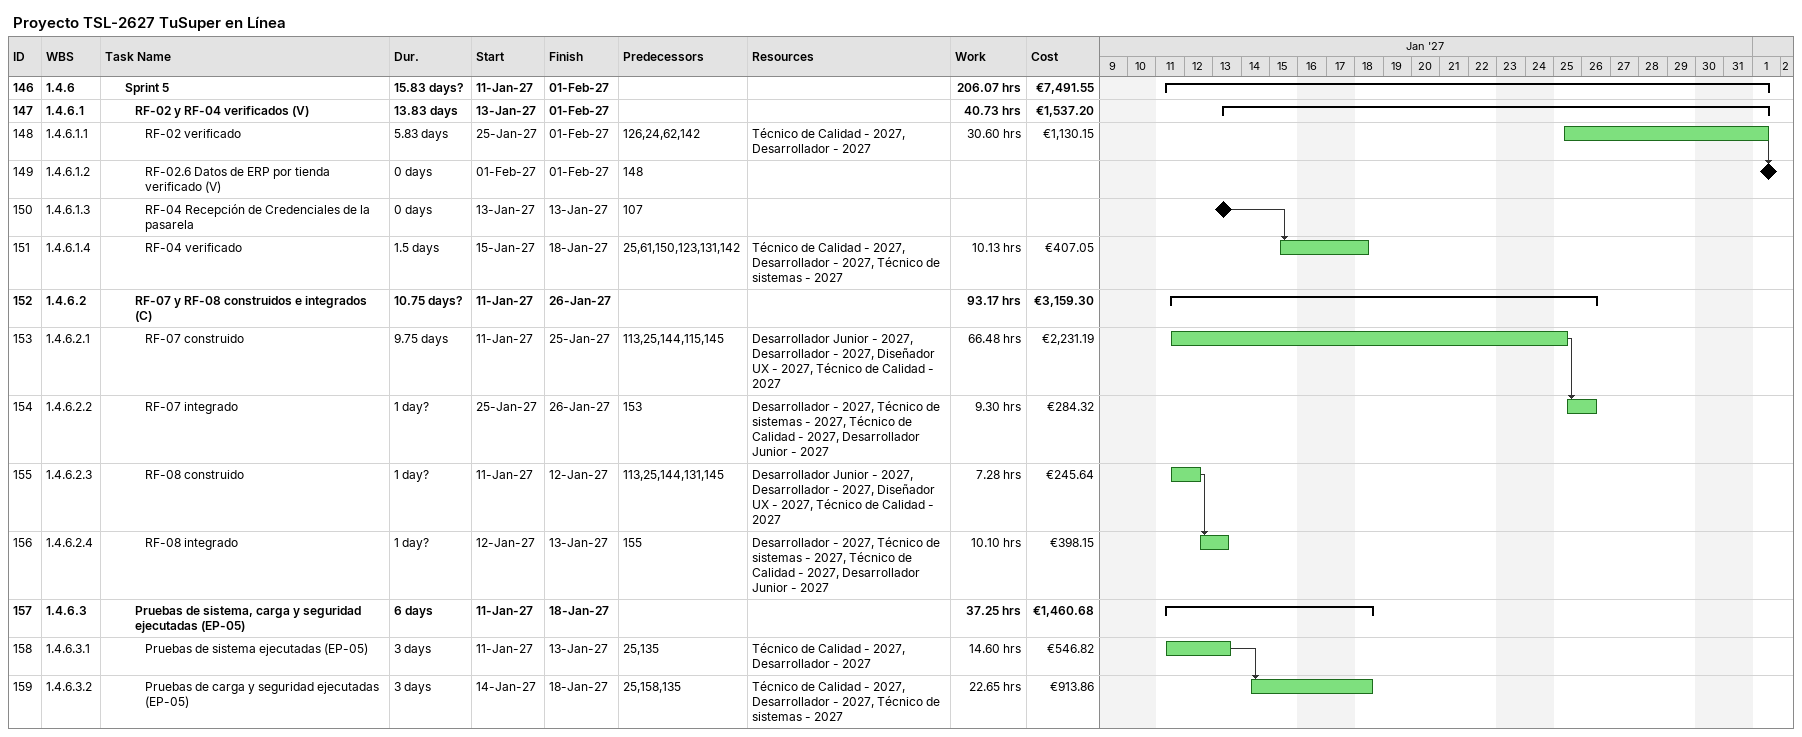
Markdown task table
Proyecto TSL-2627 TuSuper en Línea

| ID | WBS | Task | Duration | Start | Finish | Predecessors | Resources | Work (h) | Cost (€) |
|---|---|---|---|---|---|---|---|---|---|
| 146 | 1.4.6 | **Sprint 5** | 15.83d? | 2027-01-11 | 2027-02-01 |  |  | 206.07 | 7491.55 |
| 147 | 1.4.6.1 | **RF-02 y RF-04 verificados (V)** | 13.83d | 2027-01-13 | 2027-02-01 |  |  | 40.73 | 1537.20 |
| 148 | 1.4.6.1.1 | RF-02 verificado | 5.83d | 2027-01-25 | 2027-02-01 | 126, 24, 62, 142 | Técnico de Calidad - 2027, Desarrollador - 2027 | 30.60 | 1130.15 |
| 149 | 1.4.6.1.2 | RF-02.6 Datos de ERP por tienda verificado (V) | 0d | 2027-02-01 | 2027-02-01 | 148 |  |  |  |
| 150 | 1.4.6.1.3 | RF-04 Recepción de Credenciales de la pasarela | 0d | 2027-01-13 | 2027-01-13 | 107 |  |  |  |
| 151 | 1.4.6.1.4 | RF-04 verificado | 1.5d | 2027-01-15 | 2027-01-18 | 25, 61, 150, 123, 131, 142 | Técnico de Calidad - 2027, Desarrollador - 2027, Técnico de sistemas - 2027 | 10.13 | 407.05 |
| 152 | 1.4.6.2 | **RF-07 y RF-08 construidos e integrados (C)** | 10.75d? | 2027-01-11 | 2027-01-26 |  |  | 93.17 | 3159.30 |
| 153 | 1.4.6.2.1 | RF-07 construido | 9.75d | 2027-01-11 | 2027-01-25 | 113, 25, 144, 115, 145 | Desarrollador Junior - 2027, Desarrollador - 2027, Diseñador UX - 2027, Técnico de Calidad - 2027 | 66.48 | 2231.19 |
| 154 | 1.4.6.2.2 | RF-07 integrado | 1d? | 2027-01-25 | 2027-01-26 | 153 | Desarrollador - 2027, Técnico de sistemas - 2027, Técnico de Calidad - 2027, Desarrollador Junior - 2027 | 9.30 | 284.32 |
| 155 | 1.4.6.2.3 | RF-08 construido | 1d? | 2027-01-11 | 2027-01-12 | 113, 25, 144, 131, 145 | Desarrollador Junior - 2027, Desarrollador - 2027, Diseñador UX - 2027, Técnico de Calidad - 2027 | 7.28 | 245.64 |
| 156 | 1.4.6.2.4 | RF-08 integrado | 1d? | 2027-01-12 | 2027-01-13 | 155 | Desarrollador - 2027, Técnico de sistemas - 2027, Técnico de Calidad - 2027, Desarrollador Junior - 2027 | 10.10 | 398.15 |
| 157 | 1.4.6.3 | **Pruebas de sistema, carga y seguridad ejecutadas (EP-05)** | 6d | 2027-01-11 | 2027-01-18 |  |  | 37.25 | 1460.68 |
| 158 | 1.4.6.3.1 | Pruebas de sistema ejecutadas (EP-05) | 3d | 2027-01-11 | 2027-01-13 | 25, 135 | Técnico de Calidad - 2027, Desarrollador - 2027 | 14.60 | 546.82 |
| 159 | 1.4.6.3.2 | Pruebas de carga y seguridad ejecutadas (EP-05) | 3d | 2027-01-14 | 2027-01-18 | 25, 158, 135 | Técnico de Calidad - 2027, Desarrollador - 2027, Técnico de sistemas - 2027 | 22.65 | 913.86 |
